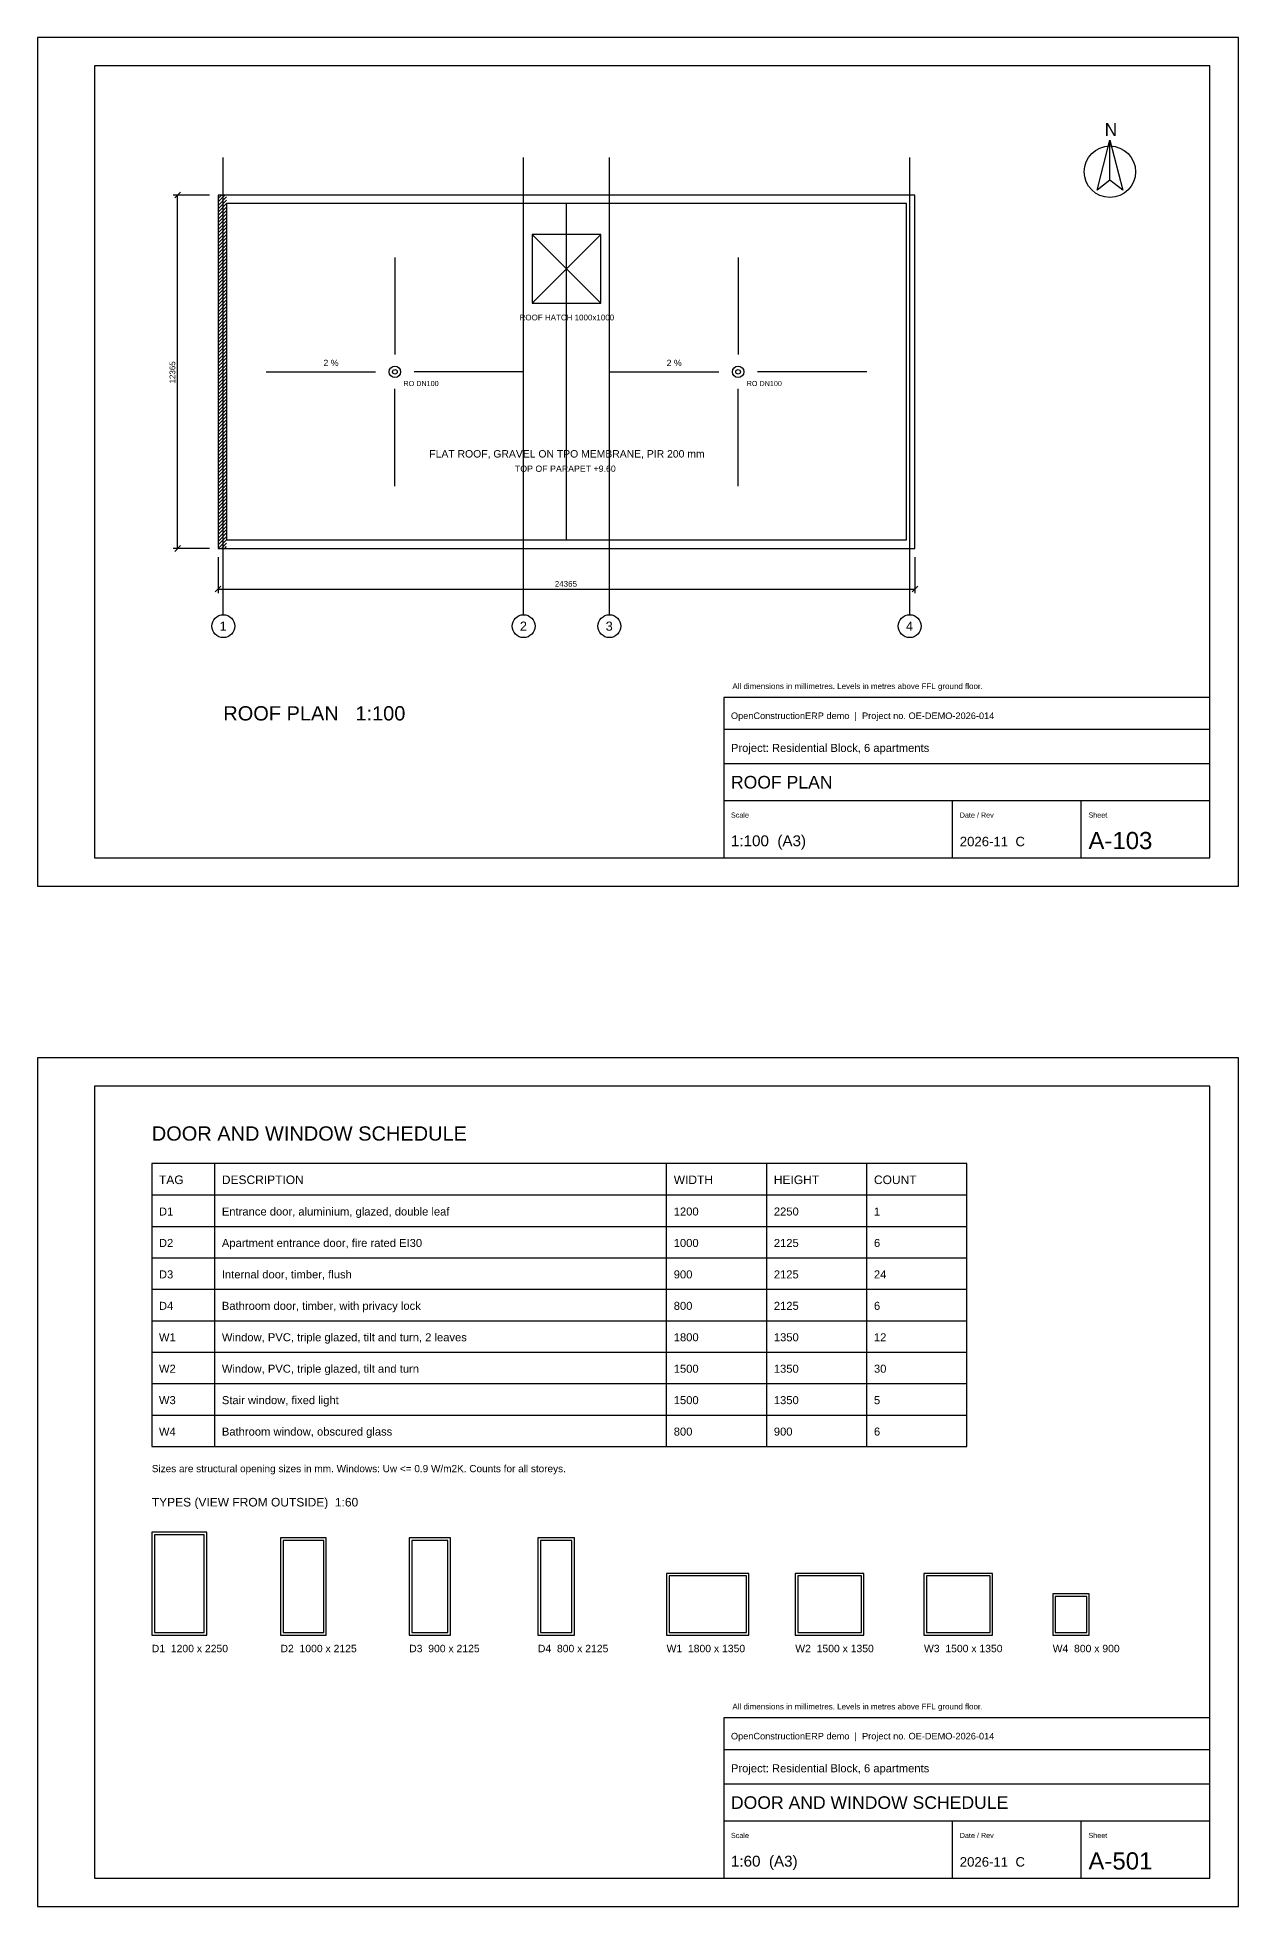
# Model space of a CAD drawing. Header units: millimetres. Extents: x -90000 to 186000, y 0 to 65400.
# Drawn here: x 144000 to 186000, y 0 to 65400 of the extents above; entities that cross this region are included whole.
import ezdxf

# ---------------------------------------------------------------- set-up
doc = ezdxf.new("R2010")
doc.units = ezdxf.units.MM
for name, color, linetype in [('A-ANNO-TEXT', 7, 'Continuous'), ('A-ANNO-TTLB', 7, 'Continuous'), ('A-DIMS', 2, 'Continuous'), ('A-ELEV', 7, 'Continuous'), ('A-ELEV-GLAZ', 4, 'Continuous'), ('A-FURN', 8, 'Continuous'), ('A-GRID', 1, 'Continuous'), ('A-ROOF', 7, 'Continuous'), ('A-WALL-PATT', 8, 'Continuous')]:
    doc.layers.add(name, color=color, linetype=linetype)
doc.styles.add('OE_ARCH', font='arial.ttf')

msp = doc.modelspace()

# ---------------------------------------------------------------- linework, layer by layer
at = {"layer": 'A-ANNO-TTLB'}
for p, q in [((168000, 41200), (185000, 41200)), ((168000, 40000), (185000, 40000)), ((168000, 38700), (185000, 38700)), ((176000, 36700), (176000, 38700)), ((180500, 36700), (180500, 38700)), ((150200, 16100), (150200, 26000)), ((166000, 16100), (166000, 26000)), ((169500, 16100), (169500, 26000)), ((173000, 16100), (173000, 26000)), ((148000, 24900), (176500, 24900)), ((148000, 23800), (176500, 23800)), ((148000, 22700), (176500, 22700)), ((148000, 21600), (176500, 21600)), ((148000, 20500), (176500, 20500)), ((148000, 19400), (176500, 19400)), ((148000, 18300), (176500, 18300)), ((148000, 17200), (176500, 17200)), ((168000, 5500), (185000, 5500)), ((168000, 4300), (185000, 4300)), ((168000, 3000), (185000, 3000)), ((176000, 1000), (176000, 3000)), ((180500, 1000), (180500, 3000))]:
    msp.add_line(p, q, dxfattribs=at)
for points in [[(144000, 35700), (186000, 35700), (186000, 65400), (144000, 65400), (144000, 35700)], [(146000, 36700), (185000, 36700), (185000, 64400), (146000, 64400), (146000, 36700)], [(168000, 36700), (185000, 36700), (185000, 42300), (168000, 42300), (168000, 36700)], [(144000, 0), (186000, 0), (186000, 29700), (144000, 29700), (144000, 0)], [(146000, 1000), (185000, 1000), (185000, 28700), (146000, 28700), (146000, 1000)], [(148000, 16100), (176500, 16100), (176500, 26000), (148000, 26000), (148000, 16100)], [(168000, 1000), (185000, 1000), (185000, 6600), (168000, 6600), (168000, 1000)]]:
    msp.add_lwpolyline(points, dxfattribs=at)
at = {"layer": 'A-DIMS'}
for p, q in [((150017.5, 59882.5), (148750, 59882.5)), ((148800, 59782.5), (149000, 59982.5)), ((148900, 47517.5), (148900, 59882.5)), ((150017.5, 47517.5), (148750, 47517.5)), ((148800, 47417.5), (149000, 47617.5)), ((150317.5, 47217.5), (150317.5, 45950)), ((174682.5, 47217.5), (174682.5, 45950)), ((150217.5, 46000), (150417.5, 46200)), ((150317.5, 46100), (174682.5, 46100)), ((174582.5, 46000), (174782.5, 46200))]:
    msp.add_line(p, q, dxfattribs=at)
at = {"layer": 'A-ELEV'}
for points in [[(148000, 9500), (149920, 9500), (149920, 13100), (148000, 13100)], [(152500, 9500), (154100, 9500), (154100, 12900), (152500, 12900)], [(157000, 9500), (158440, 9500), (158440, 12900), (157000, 12900)], [(161500, 9500), (162780, 9500), (162780, 12900), (161500, 12900)], [(166000, 9500), (168880, 9500), (168880, 11660), (166000, 11660)], [(170500, 9500), (172900, 9500), (172900, 11660), (170500, 11660)], [(175000, 9500), (177400, 9500), (177400, 11660), (175000, 11660)], [(179500, 9500), (180780, 9500), (180780, 10940), (179500, 10940)]]:
    msp.add_lwpolyline(points, close=True, dxfattribs=at)
at = {"layer": 'A-ELEV-GLAZ'}
for points in [[(148090, 9590), (149830, 9590), (149830, 13010), (148090, 13010)], [(152590, 9590), (154010, 9590), (154010, 12810), (152590, 12810)], [(157090, 9590), (158350, 9590), (158350, 12810), (157090, 12810)], [(161590, 9590), (162690, 9590), (162690, 12810), (161590, 12810)], [(166090, 9590), (168790, 9590), (168790, 11570), (166090, 11570)], [(170590, 9590), (172810, 9590), (172810, 11570), (170590, 11570)], [(175090, 9590), (177310, 9590), (177310, 11570), (175090, 11570)], [(179590, 9590), (180690, 9590), (180690, 10850), (179590, 10850)]]:
    msp.add_lwpolyline(points, close=True, dxfattribs=at)
at = {"layer": 'A-FURN'}
msp.add_line((181500, 60400), (181500, 61800), dxfattribs=at)
msp.add_lwpolyline([(181500, 61800), (181950, 60050), (181500, 60400), (181050, 60050)], close=True, dxfattribs=at)
msp.add_circle((181500, 60700), 900, dxfattribs=at)
at = {"layer": 'A-GRID'}
for p, q in [((150500, 45200), (150500, 61200)), ((161000, 45200), (161000, 61200)), ((164000, 45200), (164000, 61200)), ((174500, 45200), (174500, 61200))]:
    msp.add_line(p, q, dxfattribs=at)
for centre in [(150500, 44800), (161000, 44800), (164000, 44800), (174500, 44800)]:
    msp.add_circle(centre, 400, dxfattribs=at)
at = {"layer": 'A-ROOF'}
for p, q in [((162500, 47817.5), (162500, 59582.5)), ((161300, 56100), (163700, 58500)), ((161300, 58500), (163700, 56100)), ((156500, 57700), (156500, 54300)), ((168500, 57700), (168500, 54300)), ((152000, 53700), (155825, 53700)), ((161000, 53700), (157175, 53700)), ((164000, 53700), (167825, 53700)), ((173000, 53700), (169175, 53700)), ((156500, 49700), (156500, 53100)), ((168500, 49700), (168500, 53100))]:
    msp.add_line(p, q, dxfattribs=at)
for points in [[(150317.5, 47517.5), (174682.5, 47517.5), (174682.5, 59882.5), (150317.5, 59882.5)], [(150617.5, 47817.5), (174382.5, 47817.5), (174382.5, 59582.5), (150617.5, 59582.5)], [(161300, 56100), (163700, 56100), (163700, 58500), (161300, 58500)]]:
    msp.add_lwpolyline(points, close=True, dxfattribs=at)
for centre, radius in [((156500, 53700), 200), ((156500, 53700), 80), ((168500, 53700), 200), ((168500, 53700), 80)]:
    msp.add_circle(centre, radius, dxfattribs=at)
at = {"layer": 'A-WALL-PATT'}
for p, q in [((150317.5, 59762.5), (150437.5, 59882.5)), ((150317.5, 59642.5), (150557.5, 59882.5)), ((150317.5, 59522.5), (150617.5, 59822.5)), ((150317.5, 59402.5), (150617.5, 59702.5)), ((150317.5, 59282.5), (150617.5, 59582.5)), ((150317.5, 59162.5), (150617.5, 59462.5)), ((150317.5, 59042.5), (150617.5, 59342.5)), ((150317.5, 58922.5), (150617.5, 59222.5)), ((150317.5, 58802.5), (150617.5, 59102.5)), ((150317.5, 58682.5), (150617.5, 58982.5)), ((150317.5, 58562.5), (150617.5, 58862.5)), ((150317.5, 58442.5), (150617.5, 58742.5)), ((150317.5, 58322.5), (150617.5, 58622.5)), ((150317.5, 58202.5), (150617.5, 58502.5)), ((150317.5, 58082.5), (150617.5, 58382.5)), ((150317.5, 57962.5), (150617.5, 58262.5)), ((150317.5, 57842.5), (150617.5, 58142.5)), ((150317.5, 57722.5), (150617.5, 58022.5)), ((150317.5, 57602.5), (150617.5, 57902.5)), ((150317.5, 57482.5), (150617.5, 57782.5)), ((150317.5, 57362.5), (150617.5, 57662.5)), ((150317.5, 57242.5), (150617.5, 57542.5)), ((150317.5, 57122.5), (150617.5, 57422.5)), ((150317.5, 57002.5), (150617.5, 57302.5)), ((150317.5, 56882.5), (150617.5, 57182.5)), ((150317.5, 56762.5), (150617.5, 57062.5)), ((150317.5, 56642.5), (150617.5, 56942.5)), ((150317.5, 56522.5), (150617.5, 56822.5)), ((150317.5, 56402.5), (150617.5, 56702.5)), ((150317.5, 56282.5), (150617.5, 56582.5)), ((150317.5, 56162.5), (150617.5, 56462.5)), ((150317.5, 56042.5), (150617.5, 56342.5)), ((150317.5, 55922.5), (150617.5, 56222.5)), ((150317.5, 55802.5), (150617.5, 56102.5)), ((150317.5, 55682.5), (150617.5, 55982.5)), ((150317.5, 55562.5), (150617.5, 55862.5)), ((150317.5, 55442.5), (150617.5, 55742.5)), ((150317.5, 55322.5), (150617.5, 55622.5)), ((150317.5, 55202.5), (150617.5, 55502.5)), ((150317.5, 55082.5), (150617.5, 55382.5)), ((150317.5, 54962.5), (150617.5, 55262.5)), ((150317.5, 54842.5), (150617.5, 55142.5)), ((150317.5, 54722.5), (150617.5, 55022.5)), ((150317.5, 54602.5), (150617.5, 54902.5)), ((150317.5, 54482.5), (150617.5, 54782.5)), ((150317.5, 54362.5), (150617.5, 54662.5)), ((150317.5, 54242.5), (150617.5, 54542.5)), ((150317.5, 54122.5), (150617.5, 54422.5)), ((150317.5, 54002.5), (150617.5, 54302.5)), ((150317.5, 53882.5), (150617.5, 54182.5)), ((150317.5, 53762.5), (150617.5, 54062.5)), ((150317.5, 53642.5), (150617.5, 53942.5)), ((150317.5, 53522.5), (150617.5, 53822.5)), ((150317.5, 53402.5), (150617.5, 53702.5)), ((150317.5, 53282.5), (150617.5, 53582.5)), ((150317.5, 53162.5), (150617.5, 53462.5)), ((150317.5, 53042.5), (150617.5, 53342.5)), ((150317.5, 52922.5), (150617.5, 53222.5)), ((150317.5, 52802.5), (150617.5, 53102.5)), ((150317.5, 52682.5), (150617.5, 52982.5)), ((150317.5, 52562.5), (150617.5, 52862.5)), ((150317.5, 52442.5), (150617.5, 52742.5)), ((150317.5, 52322.5), (150617.5, 52622.5)), ((150317.5, 52202.5), (150617.5, 52502.5)), ((150317.5, 52082.5), (150617.5, 52382.5)), ((150317.5, 51962.5), (150617.5, 52262.5)), ((150317.5, 51842.5), (150617.5, 52142.5)), ((150317.5, 51722.5), (150617.5, 52022.5)), ((150317.5, 51602.5), (150617.5, 51902.5)), ((150317.5, 51482.5), (150617.5, 51782.5)), ((150317.5, 51362.5), (150617.5, 51662.5)), ((150317.5, 51242.5), (150617.5, 51542.5)), ((150317.5, 51122.5), (150617.5, 51422.5)), ((150317.5, 51002.5), (150617.5, 51302.5)), ((150317.5, 50882.5), (150617.5, 51182.5)), ((150317.5, 50762.5), (150617.5, 51062.5)), ((150317.5, 50642.5), (150617.5, 50942.5)), ((150317.5, 50522.5), (150617.5, 50822.5)), ((150317.5, 50402.5), (150617.5, 50702.5)), ((150317.5, 50282.5), (150617.5, 50582.5)), ((150317.5, 50162.5), (150617.5, 50462.5)), ((150317.5, 50042.5), (150617.5, 50342.5)), ((150317.5, 49922.5), (150617.5, 50222.5)), ((150317.5, 49802.5), (150617.5, 50102.5)), ((150317.5, 49682.5), (150617.5, 49982.5)), ((150317.5, 49562.5), (150617.5, 49862.5)), ((150317.5, 49442.5), (150617.5, 49742.5)), ((150317.5, 49322.5), (150617.5, 49622.5)), ((150317.5, 49202.5), (150617.5, 49502.5)), ((150317.5, 49082.5), (150617.5, 49382.5)), ((150317.5, 48962.5), (150617.5, 49262.5)), ((150317.5, 48842.5), (150617.5, 49142.5)), ((150317.5, 48722.5), (150617.5, 49022.5)), ((150317.5, 48602.5), (150617.5, 48902.5)), ((150317.5, 48482.5), (150617.5, 48782.5)), ((150317.5, 48362.5), (150617.5, 48662.5)), ((150317.5, 48242.5), (150617.5, 48542.5)), ((150317.5, 48122.5), (150617.5, 48422.5)), ((150317.5, 48002.5), (150617.5, 48302.5)), ((150317.5, 47882.5), (150617.5, 48182.5)), ((150317.5, 47762.5), (150617.5, 48062.5)), ((150317.5, 47642.5), (150617.5, 47942.5)), ((150317.5, 47522.5), (150617.5, 47822.5)), ((150432.5, 47517.5), (150617.5, 47702.5)), ((150552.5, 47517.5), (150617.5, 47582.5))]:
    msp.add_line(p, q, dxfattribs=at)

# ---------------------------------------------------------------- texts
at = {"layer": 'A-ANNO-TEXT', "style": 'OE_ARCH'}
for s, height, p in [('ROOF HATCH 1000x1000', 200, (160860, 55500)), ('2 %', 220, (154000, 53900)), ('2 %', 220, (166000, 53900)), ('RO DN100', 180, (156800, 53200)), ('RO DN100', 180, (168800, 53200)), ('FLAT ROOF, GRAVEL ON TPO MEMBRANE, PIR 200 mm', 260, (157703, 50700)), ('TOP OF PARAPET +9.60', 220, (160696, 50200)), ('ROOF PLAN   1:100', 500, (150500, 41500)), ('DOOR AND WINDOW SCHEDULE', 500, (148000, 26800)), ('D1', 280, (148250, 24180)), ('Entrance door, aluminium, glazed, double leaf', 280, (150450, 24180)), ('1200', 280, (166250, 24180)), ('2250', 280, (169750, 24180)), ('1', 280, (173250, 24180)), ('D2', 280, (148250, 23080)), ('Apartment entrance door, fire rated EI30', 280, (150450, 23080)), ('1000', 280, (166250, 23080)), ('2125', 280, (169750, 23080)), ('6', 280, (173250, 23080)), ('D3', 280, (148250, 21980)), ('Internal door, timber, flush', 280, (150450, 21980)), ('900', 280, (166250, 21980)), ('2125', 280, (169750, 21980)), ('24', 280, (173250, 21980)), ('D4', 280, (148250, 20880)), ('Bathroom door, timber, with privacy lock', 280, (150450, 20880)), ('800', 280, (166250, 20880)), ('2125', 280, (169750, 20880)), ('6', 280, (173250, 20880)), ('W1', 280, (148250, 19780)), ('Window, PVC, triple glazed, tilt and turn, 2 leaves', 280, (150450, 19780)), ('1800', 280, (166250, 19780)), ('1350', 280, (169750, 19780)), ('12', 280, (173250, 19780)), ('Window, PVC, triple glazed, tilt and turn', 280, (150450, 18680)), ('W2', 280, (148250, 18680)), ('1500', 280, (166250, 18680)), ('1350', 280, (169750, 18680)), ('30', 280, (173250, 18680)), ('W3', 280, (148250, 17580)), ('Stair window, fixed light', 280, (150450, 17580)), ('1500', 280, (166250, 17580)), ('1350', 280, (169750, 17580)), ('5', 280, (173250, 17580)), ('W4', 280, (148250, 16480)), ('Bathroom window, obscured glass', 280, (150450, 16480)), ('800', 280, (166250, 16480)), ('900', 280, (169750, 16480)), ('6', 280, (173250, 16480)), ('Sizes are structural opening sizes in mm. Windows: Uw <= 0.9 W/m2K. Counts for all storeys.', 250, (148000, 15200)), ('TYPES (VIEW FROM OUTSIDE)  1:60', 300, (148000, 14000)), ('D1  1200 x 2250', 260, (148000, 8900)), ('D2  1000 x 2125', 260, (152500, 8900)), ('D3  900 x 2125', 260, (157000, 8900)), ('D4  800 x 2125', 260, (161500, 8900)), ('W1  1800 x 1350', 260, (166000, 8900)), ('W2  1500 x 1350', 260, (170500, 8900)), ('W3  1500 x 1350', 260, (175000, 8900)), ('W4  800 x 900', 260, (179500, 8900))]:
    msp.add_text(s, height=height, dxfattribs=at).set_placement(p)
at = {"layer": 'A-ANNO-TTLB', "style": 'OE_ARCH'}
for s, height, p in [('All dimensions in millimetres. Levels in metres above FFL ground floor.', 200, (168300, 42600)), ('OpenConstructionERP demo  |  Project no. OE-DEMO-2026-014', 230, (168250, 41550)), ('Project: Residential Block, 6 apartments', 280, (168250, 40400)), ('ROOF PLAN', 440, (168250, 39120)), ('Scale', 180, (168250, 38100)), ('Date / Rev', 180, (176250, 38100)), ('Sheet', 180, (180750, 38100)), ('1:100  (A3)', 380, (168250, 37100)), ('2026-11  C', 330, (176250, 37100)), ('A-103', 600, (180750, 37000)), ('TAG', 300, (148250, 25280)), ('DESCRIPTION', 300, (150450, 25280)), ('WIDTH', 300, (166250, 25280)), ('HEIGHT', 300, (169750, 25280)), ('COUNT', 300, (173250, 25280)), ('All dimensions in millimetres. Levels in metres above FFL ground floor.', 200, (168300, 6900)), ('OpenConstructionERP demo  |  Project no. OE-DEMO-2026-014', 230, (168250, 5850)), ('Project: Residential Block, 6 apartments', 280, (168250, 4700)), ('DOOR AND WINDOW SCHEDULE', 440, (168250, 3420)), ('Scale', 180, (168250, 2400)), ('Date / Rev', 180, (176250, 2400)), ('Sheet', 180, (180750, 2400)), ('1:60  (A3)', 380, (168250, 1400)), ('2026-11  C', 330, (176250, 1400)), ('A-501', 600, (180750, 1300))]:
    msp.add_text(s, height=height, dxfattribs=at).set_placement(p)
at = {"layer": 'A-DIMS', "style": 'OE_ARCH'}
msp.add_text('12365', height=200, rotation=90, dxfattribs=at).set_placement((148820, 53290))
msp.add_text('24365', height=200, dxfattribs=at).set_placement((162090, 46180))
at = {"layer": 'A-FURN'}
msp.add_text('N', height=450, dxfattribs=at).set_placement((181320, 61950))
at = {"layer": 'A-GRID', "style": 'OE_ARCH'}
for s, p in [('1', (150368.8, 44640)), ('2', (160868.8, 44640)), ('3', (163868.8, 44640)), ('4', (174368.8, 44640))]:
    msp.add_text(s, height=320, dxfattribs=at).set_placement(p)

doc.saveas('drawing.dxf')
